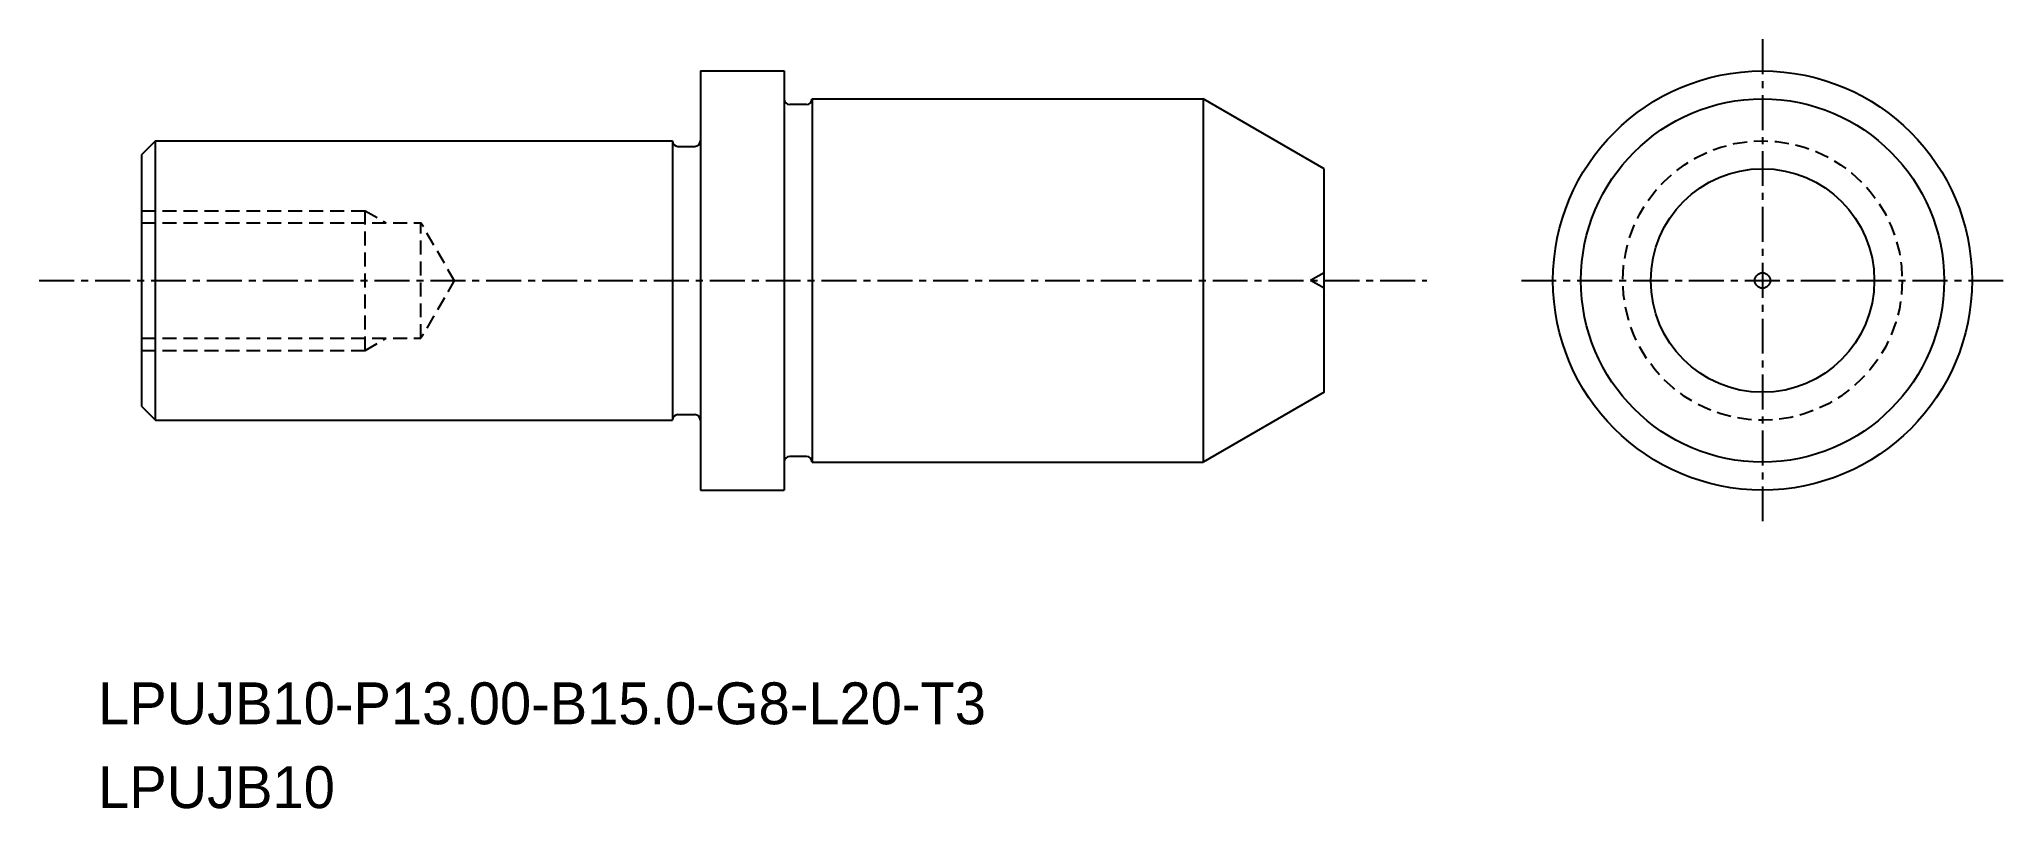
# Model space of a CAD drawing. Extents: x -1730.3 to -1659.9, y -747.6 to -720.1.
import ezdxf

# ---------------------------------------------------------------- set-up
doc = ezdxf.new("R2010")
doc.units = 0
doc.linetypes.add('CENTER', pattern=[2, 1.25, -0.25, 0.25, -0.25])
doc.linetypes.add('DASHED', pattern=[0.75, 0.5, -0.25])
doc.layers.get('0').update_dxf_attribs({"linetype": 'CONTINUOUS'})
doc.layers.add('CENTER', color=1, linetype='CENTER')

msp = doc.modelspace()

# ---------------------------------------------------------------- linework, layer by layer
at = {"color": 7, "linetype": 'CONTINUOUS'}
for p, q in [((-1706.597, -721.198), (-1706.597, -736.198)), ((-1706.597, -721.198), (-1703.597, -721.198)), ((-1702.797, -722.398), (-1703.397, -722.398)), ((-1702.597, -722.198), (-1688.597, -722.198)), ((-1702.597, -722.198), (-1702.597, -735.198)), ((-1726.097, -723.698), (-1726.597, -724.198)), ((-1726.597, -724.198), (-1726.597, -733.198)), ((-1726.097, -723.698), (-1707.597, -723.698)), ((-1726.097, -733.698), (-1726.097, -723.698)), ((-1707.597, -723.698), (-1707.597, -733.698)), ((-1707.397, -723.898), (-1706.797, -723.898)), ((-1726.597, -733.198), (-1726.097, -733.698)), ((-1726.097, -733.698), (-1707.597, -733.698)), ((-1707.397, -733.498), (-1706.797, -733.498)), ((-1702.797, -734.998), (-1703.397, -734.998)), ((-1702.597, -735.198), (-1688.597, -735.198)), ((-1706.597, -736.198), (-1703.597, -736.198))]:
    msp.add_line(p, q, dxfattribs=at)
at = {"linetype": 'CONTINUOUS'}
for p, q in [((-1703.597, -721.198), (-1703.597, -736.198)), ((-1688.597, -722.198), (-1688.597, -735.198)), ((-1684.267, -724.698), (-1688.597, -722.198)), ((-1684.267, -732.698), (-1684.267, -724.698)), ((-1684.267, -732.698), (-1688.597, -735.198))]:
    msp.add_line(p, q, dxfattribs=at)
at = {"color": 3, "linetype": 'DASHED'}
for p, q in [((-1726.597, -726.198), (-1718.597, -726.198)), ((-1718.597, -731.198), (-1718.597, -726.198)), ((-1718.597, -726.198), (-1717.848, -726.631)), ((-1726.597, -726.631), (-1716.597, -726.631)), ((-1716.597, -730.765), (-1716.597, -726.631)), ((-1715.385, -728.731), (-1716.597, -726.631)), ((-1715.385, -728.665), (-1716.597, -730.765)), ((-1726.597, -730.765), (-1716.597, -730.765)), ((-1726.597, -731.198), (-1718.597, -731.198)), ((-1718.597, -731.198), (-1717.848, -730.765))]:
    msp.add_line(p, q, dxfattribs=at)
at = {"color": 3}
for p in [(-1684.267, -728.421), (-1684.267, -728.974)]:
    msp.add_line(p, (-1684.755, -728.698), dxfattribs=at)
at = {"linetype": 'CONTINUOUS'}
for radius in [7.5, 6.5, 4]:
    msp.add_circle((-1668.578, -728.698), radius, dxfattribs=at)
at = {"color": 3, "linetype": 'DASHED'}
msp.add_circle((-1668.578, -728.698), 5, dxfattribs=at)
msp.add_circle((-1668.578, -728.698), 0.276)
at = {"color": 7, "linetype": 'CONTINUOUS'}
for centre, start, end in [((-1703.397, -722.198), 180, 270), ((-1702.797, -722.198), 270, 0), ((-1707.397, -723.698), 180, 270), ((-1706.797, -723.698), 270, 0), ((-1707.397, -733.698), 90, 180), ((-1706.797, -733.698), 0, 90), ((-1703.397, -735.198), 90, 180), ((-1702.797, -735.198), 0, 90)]:
    msp.add_arc(centre, 0.2, start, end, dxfattribs=at)
msp.add_point((-1726.597, -728.698), dxfattribs=at)
at = {"layer": 'CENTER', "color": 1, "linetype": 'CENTER'}
for p, q in [((-1668.578, -720.065), (-1668.578, -737.33)), ((-1730.259, -728.698), (-1680.595, -728.698)), ((-1677.21, -728.698), (-1659.945, -728.698))]:
    msp.add_line(p, q, dxfattribs=at)

# ---------------------------------------------------------------- texts
for s, p in [('LPUJB10-P13.00-B15.0-G8-L20-T3', (-1728.152, -744.58)), ('LPUJB10', (-1728.152, -747.58))]:
    msp.add_text(s, height=1.5).set_placement(p)

doc.saveas('drawing.dxf')
